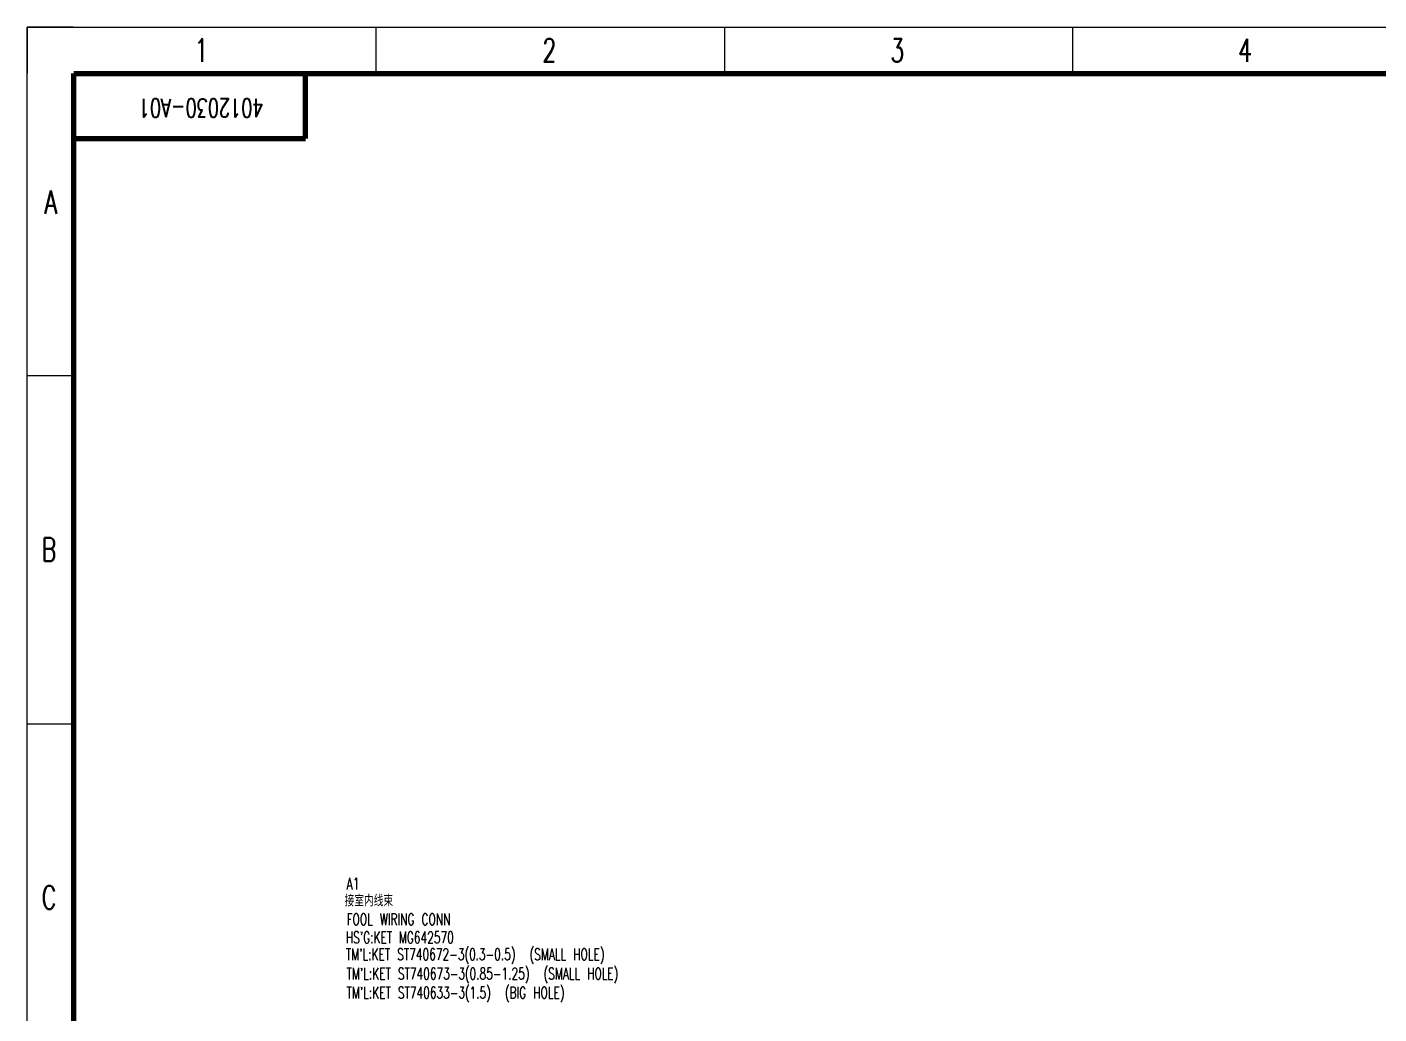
# Model space of a CAD drawing. Header units: millimetres. Extents: x 1089 to 2278, y 102 to 943.
# Drawn here: x 1088.5 to 1379.9, y 730.7 to 943.5 of the extents above; entities that cross this region are included whole.
import ezdxf
from ezdxf.enums import TextEntityAlignment as Align

# ---------------------------------------------------------------- set-up
doc = ezdxf.new("R2010")
doc.units = ezdxf.units.MM
doc.layers.add('0Filament', color=7, linetype='Continuous', lineweight=20)
doc.layers.add('2FRAME', color=2, linetype='Continuous', lineweight=70)
doc.styles.add('HZ', font='TXT', dxfattribs={"width": 0.7, "height": 4, "bigfont": 'HZTXT'})

msp = doc.modelspace()

# ---------------------------------------------------------------- linework, layer by layer
at = {"layer": '0Filament'}
for p, q in [((1088.587, 102.429), (1088.587, 943.429)), ((1088.587, 943.429), (2277.587, 943.429)), ((1088.587, 943.429), (1088.587, 933.526)), ((1088.587, 943.429), (1088.587, 933.526)), ((1098.49, 943.429), (1088.587, 943.429)), ((1163.726, 943.455), (1163.726, 933.471)), ((1238.864, 943.429), (1238.864, 933.526)), ((1313.893, 943.427), (1313.893, 933.525)), ((1098.516, 868.291), (1088.531, 868.291)), ((1098.49, 793.152), (1088.587, 793.152))]:
    msp.add_line(p, q, dxfattribs=at)
at = {"layer": '2FRAME'}
for p, q in [((1098.587, 112.429), (1098.587, 933.429)), ((1098.587, 933.429), (2267.587, 933.429)), ((1148.587, 919.429), (1148.587, 933.429)), ((1098.587, 919.429), (1148.587, 919.429))]:
    msp.add_line(p, q, dxfattribs=at)

# ---------------------------------------------------------------- texts
at = {"layer": '0Filament', "style": 'HZ', "width": 0.67}
for s, p in [('接室内线束', (1156.977, 753.86)), ("HS'G:KET MG642570", (1157.224, 745.929)), ("TM'L:KET ST740672-3(0.3-0.5)  (SMALL HOLE)", (1157.254, 742.3)), ("TM'L:KET ST740673-3(0.85-1.25)  (SMALL HOLE)", (1157.395, 738.137)), ("TM'L:KET ST740633-3(1.5)  (BIG HOLE)", (1157.395, 734.032))]:
    msp.add_text(s, height=2.5, dxfattribs=at).set_placement(p)
msp.add_text('FOOL WIRING CONN', height=2.5, dxfattribs=at).set_placement((1157.43, 752.343), align=Align.TOP_LEFT)
at = {"layer": '0Filament', "style": 'HZ'}
for s, insert, char_height, width, attachment_point in [('1', (1126.108, 938.437), 5, 50, 5), ('2', (1201.108, 938.437), 5, 50, 5), ('3', (1276.108, 938.437), 5, 50, 5), ('4', (1351.108, 938.437), 5, 50, 5), ('A', (1093.651, 905.718), 5, 50, 5), ('B', (1093.272, 830.807), 5, 50, 5), ('C', (1093.272, 755.807), 5, 50, 5), ('A1', (1157.365, 760.003), 2.5, 39.54279, 1)]:
    msp.add_mtext(s, dxfattribs=dict(at, insert=insert, char_height=char_height, width=width, attachment_point=attachment_point))
at = {"layer": '0Filament', "insert": (1126.06, 925.996), "char_height": 4, "width": 60, "attachment_point": 5, "rotation": 180, "style": 'HZ'}
msp.add_mtext('4012030-A01', dxfattribs=at)

doc.saveas('drawing.dxf')
